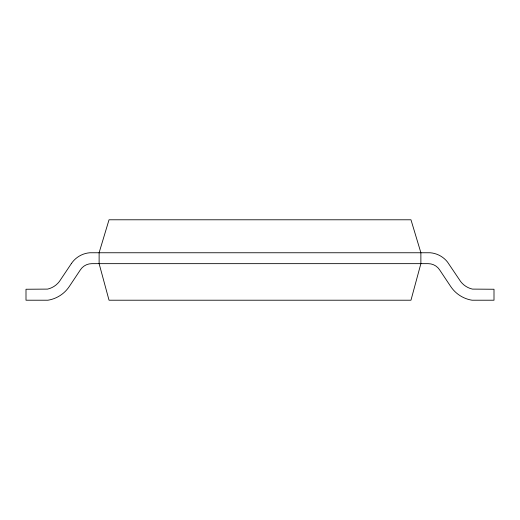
<?xml version="1.0" encoding="UTF-8"?>
<svg xmlns="http://www.w3.org/2000/svg" width="520" height="520" viewBox="0 0 520 520"><rect width="100%" height="100%" fill="white"/><g stroke="black" fill="none" stroke-linecap="round" stroke-linejoin="round"><path stroke-width="0.78" d="M420.875 263.653L410.969 300.216L109.031 300.216L99.125 263.653L99.125 252.688L109.031 219.785L410.969 219.785L420.875 252.688L420.875 263.653M71.442 263.478L59.339 281.561A20.722 20.722 0 0 1 47.593 289.107L26 289.25L26 300.216L47.938 300.216A31.701 31.701 0 0 0 69.303 286.488L80.451 269.744A13.65 13.65 0 0 1 91.812 263.659L428.188 263.653A13.65 13.65 0 0 1 439.55 269.744L450.697 286.488A31.701 31.701 0 0 0 472.062 300.216L494 300.216L494 289.25L472.407 289.107A20.722 20.722 0 0 1 460.662 281.561L447.506 262.028A24.629 24.629 0 0 0 430.203 252.759L89.798 252.759A24.629 24.629 0 0 0 72.495 262.028L71.442 263.478"/></g></svg>
